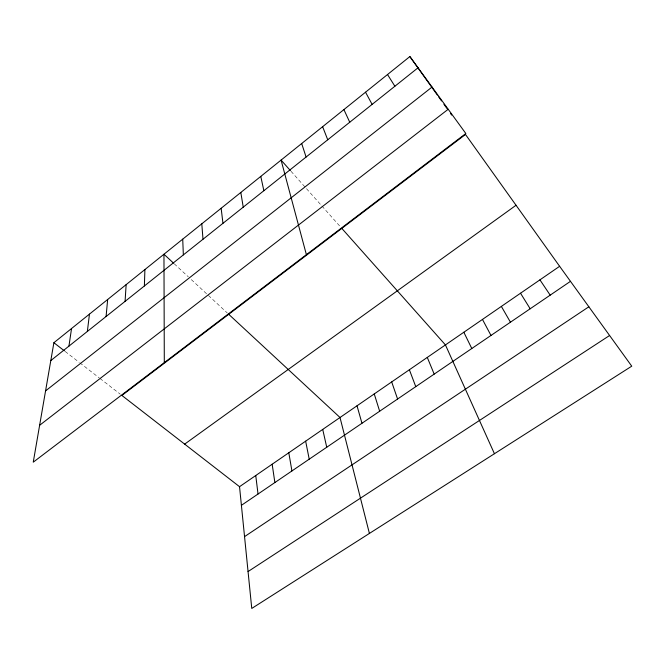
<?xml version="1.0" encoding="UTF-8"?>
<svg xmlns="http://www.w3.org/2000/svg" width="665" height="665" viewBox="0 0 665 665"><rect width="100%" height="100%" fill="white"/><g stroke="black" fill="none" stroke-linecap="round" stroke-linejoin="round"><path stroke-width="0.5" stroke-dasharray="3.33 2.49" d="M65.17 351.461L78.994 362.184M79.817 362.816L99.21 377.861M100.008 378.476L120.265 394.187M174.247 263.789L188.328 276.84M191.312 279.608L227.247 312.932M291.004 171.262L321.203 205.219M321.885 205.984L340.505 226.923"/><path stroke-width="1" d="M144.388 285.967L144.904 269.558M125.078 301.361L126.142 284.637M106.076 316.515L107.664 299.483M87.364 331.428L89.467 314.113M68.944 346.116L71.546 328.518M53.89 342.716L33.25 462.183L465.832 133.507L409.873 56.558L53.89 342.716L64.364 350.837M50.806 360.58L418.036 67.788M45.561 390.904L432.05 87.057M39.626 425.284L448.202 109.26M184.654 444.12L516.04 205.261M239.533 486.689L559.622 266.299L631.75 366.174L251.761 608.442L239.533 486.689L121.894 395.451L465.492 134.463L559.622 266.299M241.412 505.334L570.479 281.337M244.545 536.622L588.857 306.781M248.053 571.559L609.597 335.501M173.507 263.107L163.956 254.238L164.305 362.6M228.727 314.304L340.015 417.504L369.408 533.438M290.339 170.514L281.071 160.09L306.39 254.653M341.818 228.403L445.442 344.919L494.436 453.721M409.873 56.558L437.395 95.103M438.568 96.758L441.543 100.922M443.921 104.247L446.897 108.412M450.463 113.407L451.651 115.07M539.938 279.857L550.188 295.152M387.52 74.522L394.885 86.242M520.52 293.223L530.18 308.776M501.368 306.415L510.446 322.209M365.534 92.202L372.126 104.388M482.474 319.424L490.986 335.451M463.838 332.259L471.793 348.518M343.905 109.584L349.748 122.235M427.287 357.421L434.187 374.112M322.625 126.691L327.737 139.783M409.374 369.748L415.766 386.648M391.693 381.926L397.587 399.025M301.686 143.524L306.091 157.04M374.245 393.938L379.657 411.228M357.022 405.8L361.959 423.273M322.725 429.415L326.739 447.254M260.788 176.4L263.855 190.714M305.651 441.169L309.217 459.174M288.801 452.765L291.927 470.945M240.813 192.451L243.24 207.148M272.168 464.22L274.869 482.557M255.751 475.525L258.028 494.02M221.154 208.261L222.958 223.324M201.794 223.822L203 239.234M182.725 239.151L183.349 254.903"/></g></svg>
